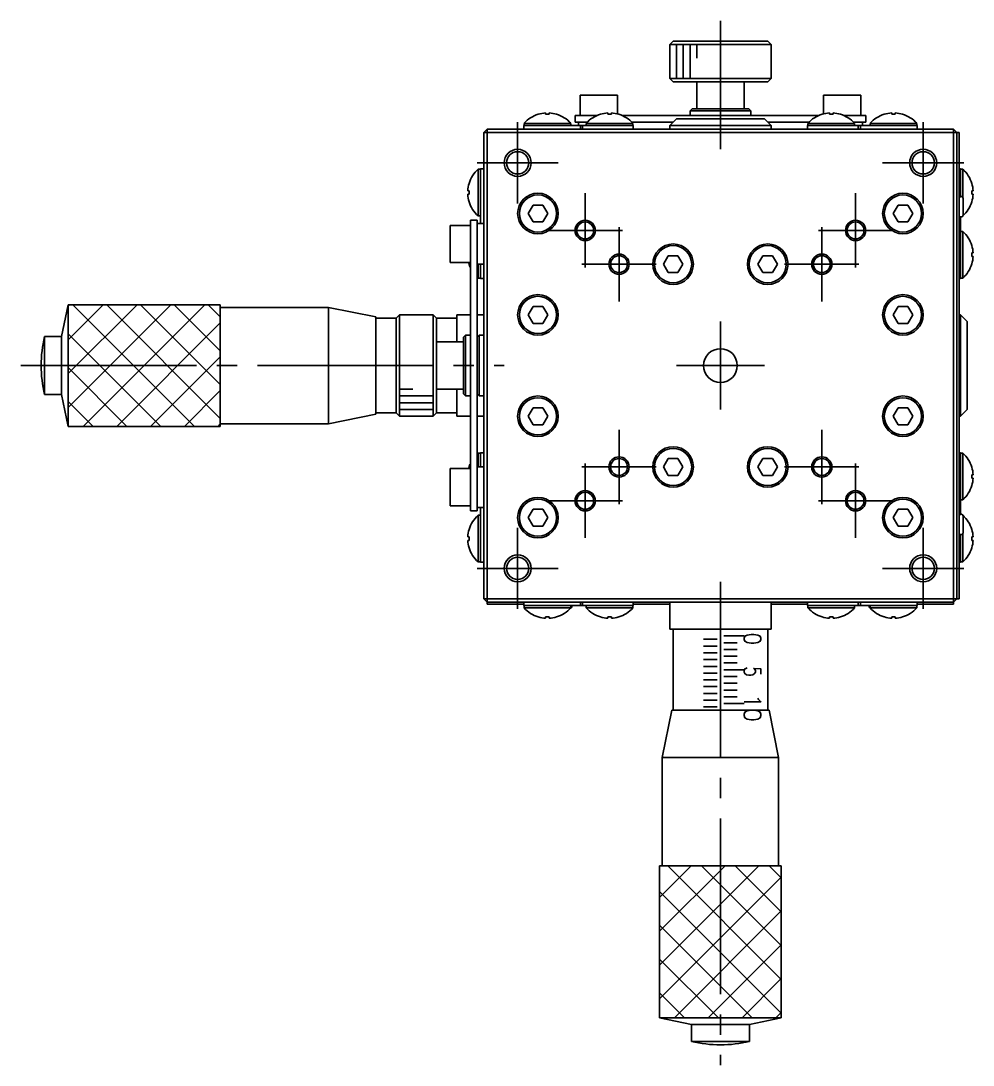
# Model space of a CAD drawing. Extents: x -73 to 144, y 109 to 287.
# Drawn here: x -3.3 to 67.1, y 209.3 to 286.6 of the extents above; entities that cross this region are included whole.
import ezdxf

# ---------------------------------------------------------------- set-up
doc = ezdxf.new("R2010")
doc.units = 0
doc.linetypes.add('CENTER', pattern=[17.5, 13, -1.5, 1.5, -1.5])
doc.layers.get('0').update_dxf_attribs({"linetype": 'CONTINUOUS'})
doc.layers.add('CENTER', color=1, linetype='CENTER')
doc.styles.get("Standard").update_dxf_attribs({"font": 'txt.shx', "bigfont": '@extfont2.shx'})

msp = doc.modelspace()

# ---------------------------------------------------------------- linework, layer by layer
at = {"color": 7, "linetype": 'CONTINUOUS'}
for p, q in [((44.675, 284.827), (44.925, 285.077)), ((51.925, 285.077), (44.925, 285.077)), ((51.925, 285.077), (44.925, 285.077)), ((51.925, 285.077), (52.175, 284.827)), ((44.675, 284.827), (52.175, 284.827)), ((44.675, 282.327), (44.675, 284.827)), ((52.175, 284.827), (52.175, 282.327)), ((52.175, 282.327), (44.675, 282.327)), ((44.925, 282.077), (44.675, 282.327)), ((44.925, 282.077), (51.925, 282.077)), ((46.675, 280.077), (46.675, 282.077)), ((50.175, 282.077), (50.175, 280.077)), ((52.175, 282.327), (51.925, 282.077)), ((38.05, 281.077), (39.425, 281.077)), ((38.05, 279.577), (38.05, 281.077)), ((39.425, 281.077), (40.8, 281.077)), ((40.8, 281.077), (40.8, 279.7)), ((56.05, 281.077), (57.425, 281.077)), ((56.05, 279.7), (56.05, 281.077)), ((57.425, 281.077), (58.8, 281.077)), ((58.8, 281.077), (58.8, 279.577)), ((34.95, 279.676), (34.951, 279.672)), ((34.95, 279.676), (34.951, 279.672)), ((35.495, 279.77), (35.495, 279.672)), ((35.495, 279.77), (35.495, 279.672)), ((35.495, 279.672), (35.755, 279.672)), ((35.755, 279.672), (35.755, 279.77)), ((36.299, 279.672), (36.301, 279.676)), ((39.55, 279.676), (39.551, 279.672)), ((39.55, 279.676), (39.551, 279.672)), ((40.095, 279.77), (40.095, 279.672)), ((40.095, 279.77), (40.095, 279.672)), ((40.095, 279.672), (40.355, 279.672)), ((40.355, 279.672), (40.355, 279.77)), ((40.899, 279.672), (40.901, 279.676)), ((46.175, 279.927), (46.325, 280.077)), ((46.175, 279.927), (50.675, 279.927)), ((46.175, 279.577), (46.175, 279.927)), ((50.525, 280.077), (46.325, 280.077)), ((46.675, 280.077), (46.325, 280.077)), ((50.525, 280.077), (50.175, 280.077)), ((50.525, 280.077), (50.675, 279.927)), ((50.675, 279.927), (50.675, 279.577)), ((55.95, 279.676), (55.951, 279.672)), ((56.495, 279.77), (56.495, 279.672)), ((56.495, 279.672), (56.755, 279.672)), ((56.755, 279.672), (56.755, 279.77)), ((56.755, 279.77), (56.755, 279.672)), ((57.299, 279.672), (57.301, 279.676)), ((57.299, 279.672), (57.301, 279.676)), ((60.55, 279.676), (60.551, 279.672)), ((61.095, 279.77), (61.095, 279.672)), ((61.095, 279.672), (61.355, 279.672)), ((61.355, 279.672), (61.355, 279.77)), ((61.355, 279.77), (61.355, 279.672)), ((61.899, 279.672), (61.901, 279.676)), ((61.899, 279.672), (61.901, 279.676)), ((37.35, 278.998), (33.9, 278.998)), ((33.9, 278.827), (33.9, 278.998)), ((37.35, 278.998), (37.35, 278.827)), ((37.675, 279.577), (37.675, 279.077)), ((39.175, 279.577), (37.675, 279.577)), ((37.675, 279.077), (38.573, 279.077)), ((37.925, 278.827), (37.925, 279.077)), ((41.95, 278.998), (38.5, 278.998)), ((38.5, 278.827), (38.5, 278.998)), ((39.175, 279.577), (39.287, 279.577)), ((41.163, 279.577), (55.687, 279.577)), ((44.925, 279.077), (41.878, 279.077)), ((41.95, 278.998), (41.95, 278.827)), ((44.675, 278.827), (45.175, 279.327)), ((51.675, 279.327), (45.175, 279.327)), ((48.425, 279.327), (45.175, 279.327)), ((48.05, 279.327), (48.8, 279.327)), ((48.05, 279.327), (48.8, 279.327)), ((51.675, 279.327), (48.425, 279.327)), ((51.675, 279.327), (52.175, 278.827)), ((54.973, 279.077), (51.925, 279.077)), ((58.35, 278.998), (54.9, 278.998)), ((54.9, 278.827), (54.9, 278.998)), ((57.563, 279.577), (57.675, 279.577)), ((59.175, 279.577), (57.675, 279.577)), ((58.278, 279.077), (59.175, 279.077)), ((58.35, 278.998), (58.35, 278.827)), ((58.925, 279.077), (58.925, 278.827)), ((59.175, 279.077), (59.175, 279.577)), ((62.95, 278.998), (59.5, 278.998)), ((59.5, 278.827), (59.5, 278.998)), ((62.95, 278.998), (62.95, 278.827)), ((30.925, 278.327), (31.175, 278.577)), ((30.925, 278.327), (31.175, 278.327)), ((30.925, 278.327), (30.925, 243.827)), ((65.675, 278.577), (31.175, 278.577)), ((31.175, 278.577), (31.175, 278.327)), ((31.175, 278.577), (33.425, 278.577)), ((31.175, 278.327), (65.675, 278.327)), ((31.175, 243.827), (31.175, 278.327)), ((33.675, 278.577), (33.425, 278.577)), ((37.675, 278.577), (33.675, 278.577)), ((35.625, 278.827), (33.875, 278.827)), ((33.875, 278.577), (33.875, 278.827)), ((35.625, 278.827), (33.9, 278.827)), ((37.575, 278.827), (35.625, 278.827)), ((38.075, 278.827), (37.575, 278.827)), ((43.425, 278.577), (37.675, 278.577)), ((38.225, 278.827), (38.075, 278.827)), ((38.075, 278.577), (38.075, 278.827)), ((38.075, 278.577), (38.075, 278.827)), ((38.225, 278.827), (38.225, 278.577)), ((38.725, 278.827), (38.225, 278.827)), ((40.225, 278.827), (38.725, 278.827)), ((41.975, 278.827), (40.225, 278.827)), ((41.95, 278.827), (40.225, 278.827)), ((41.975, 278.827), (41.975, 278.577)), ((53.425, 278.577), (43.425, 278.577)), ((44.675, 278.827), (48.425, 278.827)), ((44.675, 278.577), (44.675, 278.827)), ((48.425, 278.827), (52.175, 278.827)), ((52.175, 278.827), (52.175, 278.577)), ((59.175, 278.577), (53.425, 278.577)), ((54.875, 278.827), (56.625, 278.827)), ((54.875, 278.577), (54.875, 278.827)), ((56.625, 278.827), (54.9, 278.827)), ((56.625, 278.827), (58.125, 278.827)), ((58.125, 278.827), (58.625, 278.827)), ((58.625, 278.827), (58.625, 278.577)), ((58.625, 278.577), (58.625, 278.827)), ((58.625, 278.827), (58.775, 278.827)), ((58.775, 278.577), (58.775, 278.827)), ((58.775, 278.827), (59.275, 278.827)), ((59.425, 278.577), (59.175, 278.577)), ((59.275, 278.827), (61.225, 278.827)), ((63.675, 278.577), (59.425, 278.577)), ((61.225, 278.827), (62.975, 278.827)), ((62.95, 278.827), (61.225, 278.827)), ((62.975, 278.827), (62.975, 278.577)), ((63.675, 278.577), (65.675, 278.577)), ((65.675, 278.577), (65.925, 278.327)), ((65.675, 278.327), (65.675, 278.577)), ((65.675, 278.577), (65.925, 278.327)), ((65.675, 278.327), (65.925, 278.327)), ((65.675, 278.327), (65.675, 243.827)), ((65.925, 277.327), (65.925, 278.327)), ((65.925, 278.327), (66.075, 278.327)), ((65.925, 278.327), (66.075, 278.327)), ((66.075, 277.616), (66.075, 278.327)), ((66.075, 277.327), (66.075, 278.327)), ((66.075, 277.048), (66.075, 277.616)), ((65.925, 244.827), (65.925, 277.327)), ((65.925, 277.327), (65.925, 244.827)), ((66.075, 244.827), (66.075, 277.327)), ((66.075, 273.327), (66.075, 277.048)), ((30.504, 275.602), (30.504, 273.877)), ((30.504, 275.602), (30.675, 275.602)), ((30.675, 273.877), (30.675, 275.627)), ((30.675, 275.627), (30.925, 275.627)), ((30.675, 275.602), (30.675, 273.877)), ((66.075, 275.627), (66.175, 275.627)), ((66.175, 273.877), (66.175, 275.627)), ((66.175, 273.877), (66.175, 275.602)), ((66.175, 275.602), (66.347, 275.602)), ((66.347, 273.532), (66.347, 275.602)), ((29.83, 274.551), (29.827, 274.553)), ((29.83, 274.551), (29.827, 274.553)), ((67.024, 274.553), (67.02, 274.551)), ((67.024, 274.553), (67.02, 274.551)), ((29.83, 274.007), (29.733, 274.007)), ((29.733, 274.007), (29.83, 274.007)), ((29.733, 273.747), (29.83, 273.747)), ((29.83, 273.747), (29.83, 274.007)), ((30.504, 273.877), (30.504, 272.152)), ((30.675, 271.927), (30.675, 273.877)), ((66.175, 273.575), (66.175, 273.877)), ((66.2, 273.577), (66.25, 273.577)), ((66.2, 273.577), (66.25, 273.577)), ((67.02, 274.007), (67.02, 273.747)), ((67.118, 274.007), (67.02, 274.007)), ((67.118, 274.007), (67.02, 274.007)), ((67.02, 273.747), (67.118, 273.747)), ((29.827, 273.202), (29.83, 273.203)), ((34.564, 272.952), (34.204, 272.327)), ((34.204, 272.327), (34.564, 272.952)), ((35.286, 272.952), (34.564, 272.952)), ((34.564, 272.952), (35.286, 272.952)), ((35.647, 272.327), (35.286, 272.952)), ((35.286, 272.952), (35.647, 272.327)), ((61.564, 272.952), (61.204, 272.327)), ((61.204, 272.327), (61.564, 272.952)), ((62.286, 272.952), (61.564, 272.952)), ((61.564, 272.952), (62.286, 272.952)), ((62.647, 272.327), (62.286, 272.952)), ((62.286, 272.952), (62.647, 272.327)), ((66.075, 273.377), (66.075, 273.327)), ((66.075, 273.377), (66.075, 273.254)), ((66.075, 273.254), (66.075, 273.215)), ((66.075, 273.215), (66.075, 273.15)), ((66.075, 273.15), (66.075, 273.138)), ((66.075, 273.138), (66.075, 273.077)), ((66.075, 273.077), (66.075, 272.974)), ((66.075, 272.974), (66.075, 272.841)), ((66.075, 272.841), (66.075, 272.813)), ((66.075, 272.813), (66.075, 272.784)), ((66.075, 272.784), (66.075, 272.741)), ((66.075, 272.741), (66.075, 272.708)), ((66.075, 272.708), (66.075, 272.643)), ((66.375, 272.202), (66.375, 273.452)), ((66.375, 273.346), (66.375, 273.452)), ((66.375, 272.914), (66.375, 273.346)), ((66.375, 273.173), (66.375, 272.914)), ((66.375, 273.103), (66.375, 273.173)), ((66.375, 272.914), (66.375, 273.103)), ((66.375, 273.088), (66.375, 272.985)), ((66.375, 272.914), (66.375, 273.088)), ((66.375, 272.985), (66.375, 272.81)), ((66.375, 272.74), (66.375, 272.914)), ((66.375, 272.844), (66.375, 272.914)), ((66.375, 272.74), (66.375, 272.844)), ((66.375, 272.81), (66.375, 272.551)), ((66.375, 272.202), (66.375, 272.74)), ((66.375, 272.669), (66.375, 272.74)), ((66.375, 272.74), (66.375, 272.566)), ((66.375, 272.481), (66.375, 272.74)), ((67.02, 273.203), (67.024, 273.202)), ((30.675, 272.152), (30.504, 272.152)), ((30.675, 271.577), (30.675, 271.927)), ((34.204, 272.327), (34.564, 271.702)), ((35.286, 271.702), (35.647, 272.327)), ((61.204, 272.327), (61.564, 271.702)), ((62.286, 271.702), (62.647, 272.327)), ((66.075, 272.643), (66.075, 272.606)), ((66.075, 272.606), (66.075, 272.565)), ((66.075, 272.565), (66.075, 272.471)), ((66.075, 272.471), (66.075, 272.363)), ((66.075, 272.363), (66.075, 272.327)), ((66.075, 272.001), (66.075, 272.327)), ((66.075, 272.327), (66.075, 272.317)), ((66.075, 272.327), (66.075, 272.314)), ((66.075, 272.317), (66.075, 272.309)), ((66.075, 272.314), (66.075, 272.309)), ((66.075, 272.309), (66.075, 272.292)), ((66.075, 272.309), (66.075, 272.292)), ((66.075, 272.292), (66.075, 272.287)), ((66.075, 272.292), (66.075, 272.287)), ((66.075, 272.287), (66.075, 272.277)), ((66.075, 272.287), (66.075, 272.277)), ((66.075, 271.018), (66.075, 272.001)), ((66.175, 271.927), (66.175, 272.08)), ((66.175, 271.427), (66.175, 271.927)), ((66.25, 272.077), (66.2, 272.077)), ((66.25, 272.077), (66.2, 272.077)), ((66.375, 272.566), (66.375, 272.669)), ((66.375, 272.551), (66.375, 272.481)), ((28.425, 270.077), (28.425, 271.452)), ((28.425, 271.452), (29.925, 271.452)), ((30.425, 271.827), (29.925, 271.827)), ((29.925, 271.827), (29.925, 270.327)), ((30.425, 271.577), (30.425, 271.827)), ((30.425, 270.327), (30.425, 271.827)), ((30.425, 271.577), (30.925, 271.577)), ((34.564, 271.702), (35.286, 271.702)), ((61.564, 271.702), (62.286, 271.702)), ((66.075, 271.427), (66.175, 271.427)), ((66.175, 271.277), (66.075, 271.277)), ((66.175, 271.277), (66.175, 271.427)), ((66.175, 270.777), (66.175, 271.277)), ((66.075, 270.033), (66.075, 271.018)), ((66.175, 271.002), (66.347, 271.002)), ((66.175, 269.277), (66.175, 270.777)), ((66.347, 267.552), (66.347, 271.002)), ((28.425, 268.702), (28.425, 270.077)), ((29.925, 251.827), (29.925, 270.327)), ((30.425, 270.327), (30.425, 251.827)), ((66.075, 269.144), (66.075, 270.033)), ((67.024, 269.953), (67.02, 269.951)), ((67.024, 269.953), (67.02, 269.951)), ((44.564, 269.202), (44.204, 268.577)), ((44.204, 268.577), (44.564, 269.202)), ((45.286, 269.202), (44.564, 269.202)), ((44.564, 269.202), (45.286, 269.202)), ((45.647, 268.577), (45.286, 269.202)), ((45.286, 269.202), (45.647, 268.577)), ((51.564, 269.202), (51.204, 268.577)), ((51.204, 268.577), (51.564, 269.202)), ((52.286, 269.202), (51.564, 269.202)), ((51.564, 269.202), (52.286, 269.202)), ((52.647, 268.577), (52.286, 269.202)), ((52.286, 269.202), (52.647, 268.577)), ((66.075, 269.045), (66.075, 269.144)), ((66.075, 268.252), (66.075, 269.045)), ((66.175, 267.527), (66.175, 269.277)), ((66.175, 267.552), (66.175, 269.277)), ((67.02, 269.407), (67.02, 269.147)), ((67.118, 269.407), (67.02, 269.407)), ((67.118, 269.407), (67.02, 269.407)), ((67.02, 269.147), (67.118, 269.147)), ((29.925, 268.702), (28.425, 268.702)), ((29.827, 268.602), (29.83, 268.603)), ((30.425, 263.177), (30.425, 268.577)), ((30.925, 268.577), (30.425, 268.577)), ((30.504, 268.577), (30.504, 267.552)), ((30.675, 267.527), (30.675, 268.577)), ((30.675, 268.577), (30.675, 267.552)), ((44.204, 268.577), (44.564, 267.952)), ((45.286, 267.952), (45.647, 268.577)), ((51.204, 268.577), (51.564, 267.952)), ((52.286, 267.952), (52.647, 268.577)), ((66.075, 268.054), (66.075, 268.252)), ((67.02, 268.603), (67.024, 268.602)), ((30.675, 267.552), (30.504, 267.552)), ((30.925, 267.527), (30.675, 267.527)), ((44.564, 267.952), (45.286, 267.952)), ((51.564, 267.952), (52.286, 267.952)), ((66.075, 267.359), (66.075, 268.054)), ((66.175, 267.527), (66.075, 267.527)), ((66.075, 267.061), (66.075, 267.359)), ((66.347, 267.552), (66.175, 267.552)), ((30.425, 267.028), (30.425, 266.007)), ((30.425, 267.028), (30.425, 265.8)), ((66.075, 266.465), (66.075, 267.061)), ((30.425, 266.092), (30.425, 265.161)), ((30.425, 266.092), (30.425, 266.088)), ((30.425, 265.979), (30.425, 266.088)), ((30.425, 266.007), (30.425, 263.177)), ((30.425, 265.979), (30.425, 264.913)), ((66.075, 266.067), (66.075, 266.465)), ((66.075, 265.569), (66.075, 266.067)), ((-0.325, 263.227), (0.175, 265.577)), ((0.175, 256.577), (0.175, 265.577)), ((0.175, 265.577), (11.425, 265.577)), ((11.425, 265.577), (11.425, 261.077)), ((11.425, 265.377), (19.425, 265.377)), ((19.425, 256.777), (19.425, 265.377)), ((19.425, 265.377), (22.925, 264.677)), ((30.425, 263.177), (30.425, 265.161)), ((34.564, 265.452), (34.204, 264.827)), ((34.204, 264.827), (34.564, 265.452)), ((35.286, 265.452), (34.564, 265.452)), ((34.564, 265.452), (35.286, 265.452)), ((35.647, 264.827), (35.286, 265.452)), ((35.286, 265.452), (35.647, 264.827)), ((61.564, 265.452), (61.204, 264.827)), ((61.204, 264.827), (61.564, 265.452)), ((62.286, 265.452), (61.564, 265.452)), ((61.564, 265.452), (62.286, 265.452)), ((62.647, 264.827), (62.286, 265.452)), ((62.286, 265.452), (62.647, 264.827)), ((66.075, 265.071), (66.075, 265.569)), ((66.075, 264.672), (66.075, 265.071)), ((22.925, 257.477), (22.925, 264.677)), ((22.925, 264.577), (24.425, 264.577)), ((24.425, 264.577), (24.675, 264.827)), ((24.425, 264.577), (24.425, 257.577)), ((24.675, 257.327), (24.675, 264.827)), ((24.675, 264.827), (27.175, 264.827)), ((27.175, 264.827), (27.175, 257.327)), ((27.175, 264.827), (27.425, 264.577)), ((27.425, 257.577), (27.425, 264.577)), ((27.425, 264.577), (28.925, 264.577)), ((28.925, 262.827), (28.925, 264.827)), ((28.925, 264.827), (29.925, 264.827)), ((30.425, 264.913), (30.425, 263.177)), ((30.425, 264.827), (30.925, 264.827)), ((34.204, 264.827), (34.564, 264.202)), ((34.564, 264.202), (35.286, 264.202)), ((35.286, 264.202), (35.647, 264.827)), ((61.204, 264.827), (61.564, 264.202)), ((61.564, 264.202), (62.286, 264.202)), ((62.286, 264.202), (62.647, 264.827)), ((66.075, 264.827), (66.175, 264.827)), ((66.075, 264.073), (66.075, 264.672)), ((66.175, 264.827), (66.175, 261.077)), ((66.175, 264.827), (66.675, 264.327)), ((66.675, 257.827), (66.675, 264.327)), ((66.675, 261.077), (66.675, 264.327)), ((66.075, 263.774), (66.075, 264.073)), ((66.075, 263.075), (66.075, 263.774)), ((-1.575, 263.227), (-1.575, 258.927)), ((-1.575, 263.227), (-0.325, 263.227)), ((-0.325, 258.927), (-0.325, 263.227)), ((27.425, 262.827), (29.425, 262.827)), ((29.425, 263.177), (29.575, 263.327)), ((29.425, 263.177), (29.425, 258.977)), ((29.575, 258.827), (29.575, 263.327)), ((29.575, 263.327), (29.925, 263.327)), ((30.425, 263.177), (30.575, 263.327)), ((30.575, 261.077), (30.575, 263.327)), ((30.575, 263.327), (30.925, 263.327)), ((66.075, 262.875), (66.075, 263.075)), ((66.075, 262.076), (66.075, 262.875)), ((66.075, 261.976), (66.075, 262.076)), ((66.075, 261.077), (66.075, 261.976)), ((66.675, 261.452), (66.675, 260.702)), ((66.675, 261.452), (66.675, 260.702)), ((11.425, 261.077), (11.425, 256.577)), ((30.575, 258.827), (30.575, 261.077)), ((66.075, 260.178), (66.075, 261.077)), ((66.175, 261.077), (66.175, 257.327)), ((66.675, 257.827), (66.675, 261.077)), ((66.075, 260.078), (66.075, 260.178)), ((66.075, 259.279), (66.075, 260.078)), ((-0.325, 258.927), (-1.575, 258.927)), ((0.175, 256.577), (-0.325, 258.927)), ((29.425, 259.327), (27.425, 259.327)), ((28.925, 257.327), (28.925, 259.327)), ((29.575, 258.827), (29.425, 258.977)), ((29.925, 258.827), (29.575, 258.827)), ((30.425, 258.977), (30.425, 256.147)), ((30.425, 256.993), (30.425, 258.977)), ((30.425, 258.977), (30.425, 257.241)), ((30.425, 253.577), (30.425, 258.977)), ((30.575, 258.827), (30.425, 258.977)), ((30.925, 258.827), (30.575, 258.827)), ((66.075, 259.079), (66.075, 259.279)), ((66.075, 258.38), (66.075, 259.079)), ((66.075, 258.081), (66.075, 258.38)), ((66.075, 257.482), (66.075, 258.081)), ((22.925, 257.477), (19.425, 256.777)), ((24.425, 257.577), (22.925, 257.577)), ((24.675, 257.327), (24.425, 257.577)), ((27.175, 257.327), (24.675, 257.327)), ((27.425, 257.577), (27.175, 257.327)), ((28.925, 257.577), (27.425, 257.577)), ((29.925, 257.327), (28.925, 257.327)), ((30.925, 257.327), (30.425, 257.327)), ((34.564, 257.952), (34.204, 257.327)), ((34.204, 257.327), (34.564, 257.952)), ((34.204, 257.327), (34.564, 256.702)), ((35.286, 257.952), (34.564, 257.952)), ((34.564, 257.952), (35.286, 257.952)), ((35.647, 257.327), (35.286, 257.952)), ((35.286, 257.952), (35.647, 257.327)), ((35.286, 256.702), (35.647, 257.327)), ((61.564, 257.952), (61.204, 257.327)), ((61.204, 257.327), (61.564, 257.952)), ((61.204, 257.327), (61.564, 256.702)), ((62.286, 257.952), (61.564, 257.952)), ((61.564, 257.952), (62.286, 257.952)), ((62.647, 257.327), (62.286, 257.952)), ((62.286, 257.952), (62.647, 257.327)), ((62.286, 256.702), (62.647, 257.327)), ((66.075, 257.084), (66.075, 257.482)), ((66.175, 257.327), (66.075, 257.327)), ((66.675, 257.827), (66.175, 257.327)), ((11.425, 256.577), (0.175, 256.577)), ((19.425, 256.777), (11.425, 256.777)), ((30.425, 257.241), (30.425, 256.175)), ((30.425, 256.993), (30.425, 256.063)), ((34.564, 256.702), (35.286, 256.702)), ((61.564, 256.702), (62.286, 256.702)), ((66.075, 256.585), (66.075, 257.084)), ((66.075, 256.087), (66.075, 256.585)), ((30.425, 256.355), (30.425, 255.126)), ((30.425, 256.066), (30.425, 256.175)), ((30.425, 256.147), (30.425, 255.126)), ((30.425, 256.066), (30.425, 256.063)), ((66.075, 255.689), (66.075, 256.087)), ((66.075, 255.093), (66.075, 255.689)), ((66.075, 254.795), (66.075, 255.093)), ((30.504, 254.602), (30.504, 253.577)), ((30.504, 254.602), (30.675, 254.602)), ((30.675, 254.627), (30.675, 253.577)), ((30.675, 254.627), (30.925, 254.627)), ((30.675, 254.602), (30.675, 253.577)), ((44.564, 254.202), (44.204, 253.577)), ((44.204, 253.577), (44.564, 254.202)), ((45.286, 254.202), (44.564, 254.202)), ((44.564, 254.202), (45.286, 254.202)), ((45.647, 253.577), (45.286, 254.202)), ((45.286, 254.202), (45.647, 253.577)), ((51.564, 254.202), (51.204, 253.577)), ((51.204, 253.577), (51.564, 254.202)), ((52.286, 254.202), (51.564, 254.202)), ((51.564, 254.202), (52.286, 254.202)), ((52.647, 253.577), (52.286, 254.202)), ((52.286, 254.202), (52.647, 253.577)), ((66.075, 254.1), (66.075, 254.795)), ((66.075, 254.627), (66.175, 254.627)), ((66.175, 254.627), (66.175, 252.877)), ((66.175, 252.877), (66.175, 254.602)), ((66.175, 254.602), (66.347, 254.602)), ((66.347, 251.152), (66.347, 254.602)), ((28.425, 252.077), (28.425, 253.452)), ((28.425, 253.452), (29.925, 253.452)), ((29.83, 253.551), (29.827, 253.553)), ((30.425, 253.577), (30.925, 253.577)), ((44.204, 253.577), (44.564, 252.952)), ((45.286, 252.952), (45.647, 253.577)), ((51.204, 253.577), (51.564, 252.952)), ((52.286, 252.952), (52.647, 253.577)), ((66.075, 253.902), (66.075, 254.1)), ((66.075, 253.109), (66.075, 253.902)), ((67.024, 253.553), (67.02, 253.551)), ((44.564, 252.952), (45.286, 252.952)), ((51.564, 252.952), (52.286, 252.952)), ((66.075, 253.006), (66.075, 253.109)), ((66.075, 252.121), (66.075, 253.006)), ((66.175, 252.877), (66.175, 251.377)), ((67.02, 253.007), (67.02, 252.747)), ((67.118, 253.007), (67.02, 253.007)), ((67.02, 252.747), (67.118, 252.747)), ((67.118, 252.747), (67.02, 252.747)), ((28.425, 250.702), (28.425, 252.077)), ((66.075, 251.136), (66.075, 252.121)), ((67.02, 252.203), (67.024, 252.202)), ((67.02, 252.203), (67.024, 252.202)), ((29.925, 251.827), (29.925, 250.327)), ((30.425, 250.327), (30.425, 251.827)), ((66.075, 250.153), (66.075, 251.136)), ((66.175, 251.377), (66.175, 250.877)), ((66.347, 251.152), (66.175, 251.152)), ((29.925, 250.702), (28.425, 250.702)), ((29.925, 250.327), (30.425, 250.327)), ((30.425, 250.327), (30.425, 250.577)), ((30.925, 250.577), (30.425, 250.577)), ((30.675, 250.577), (30.675, 250.227)), ((34.564, 250.452), (34.204, 249.827)), ((34.204, 249.827), (34.564, 250.452)), ((35.286, 250.452), (34.564, 250.452)), ((34.564, 250.452), (35.286, 250.452)), ((35.647, 249.827), (35.286, 250.452)), ((35.286, 250.452), (35.647, 249.827)), ((61.564, 250.452), (61.204, 249.827)), ((61.204, 249.827), (61.564, 250.452)), ((62.286, 250.452), (61.564, 250.452)), ((61.564, 250.452), (62.286, 250.452)), ((62.647, 249.827), (62.286, 250.452)), ((62.286, 250.452), (62.647, 249.827)), ((66.175, 250.877), (66.075, 250.877)), ((66.075, 250.727), (66.175, 250.727)), ((66.175, 250.877), (66.175, 250.727)), ((66.175, 250.727), (66.175, 250.227)), ((30.504, 250.002), (30.504, 248.277)), ((30.504, 250.002), (30.675, 250.002)), ((30.675, 250.227), (30.675, 248.277)), ((34.204, 249.827), (34.564, 249.202)), ((35.286, 249.202), (35.647, 249.827)), ((61.204, 249.827), (61.564, 249.202)), ((62.286, 249.202), (62.647, 249.827)), ((66.075, 249.827), (66.075, 250.153)), ((66.075, 249.877), (66.075, 249.827)), ((66.075, 249.877), (66.075, 249.754)), ((66.075, 249.754), (66.075, 249.715)), ((66.075, 249.715), (66.075, 249.65)), ((66.075, 249.65), (66.075, 249.638)), ((66.075, 249.638), (66.075, 249.577)), ((66.075, 249.577), (66.075, 249.474)), ((66.175, 250.227), (66.175, 250.075)), ((66.2, 250.077), (66.25, 250.077)), ((66.2, 250.077), (66.25, 250.077)), ((66.375, 248.702), (66.375, 249.952)), ((66.375, 249.846), (66.375, 249.952)), ((66.375, 249.414), (66.375, 249.846)), ((66.375, 249.673), (66.375, 249.414)), ((66.375, 249.603), (66.375, 249.673)), ((66.375, 249.414), (66.375, 249.603)), ((66.375, 249.588), (66.375, 249.485)), ((66.375, 249.414), (66.375, 249.588)), ((29.83, 248.951), (29.827, 248.953)), ((34.564, 249.202), (35.286, 249.202)), ((61.564, 249.202), (62.286, 249.202)), ((66.075, 249.474), (66.075, 249.341)), ((66.075, 249.341), (66.075, 249.313)), ((66.075, 249.313), (66.075, 249.284)), ((66.075, 249.284), (66.075, 249.241)), ((66.075, 249.241), (66.075, 249.208)), ((66.075, 249.208), (66.075, 249.143)), ((66.075, 249.143), (66.075, 249.106)), ((66.075, 249.106), (66.075, 249.065)), ((66.075, 249.065), (66.075, 248.971)), ((66.075, 248.971), (66.075, 248.863)), ((66.075, 248.863), (66.075, 248.827)), ((66.075, 245.106), (66.075, 248.827)), ((66.075, 248.827), (66.075, 248.817)), ((66.075, 248.827), (66.075, 248.814)), ((66.075, 248.817), (66.075, 248.809)), ((66.075, 248.814), (66.075, 248.809)), ((66.075, 248.809), (66.075, 248.8)), ((66.075, 248.809), (66.075, 248.792)), ((66.075, 248.8), (66.075, 248.792)), ((66.075, 248.792), (66.075, 248.787)), ((66.075, 248.792), (66.075, 248.787)), ((66.075, 248.787), (66.075, 248.777)), ((66.075, 248.787), (66.075, 248.777)), ((66.375, 249.485), (66.375, 249.31)), ((66.375, 249.24), (66.375, 249.414)), ((66.375, 249.344), (66.375, 249.414)), ((66.375, 249.24), (66.375, 249.344)), ((66.375, 249.31), (66.375, 249.051)), ((66.375, 248.702), (66.375, 249.24)), ((66.375, 249.169), (66.375, 249.24)), ((66.375, 249.24), (66.375, 249.066)), ((66.375, 248.981), (66.375, 249.24)), ((66.375, 249.066), (66.375, 249.169)), ((66.375, 249.051), (66.375, 248.981)), ((67.024, 248.953), (67.02, 248.951)), ((29.83, 248.407), (29.733, 248.407)), ((29.733, 248.147), (29.83, 248.147)), ((29.733, 248.147), (29.83, 248.147)), ((29.83, 248.147), (29.83, 248.407)), ((30.504, 248.277), (30.504, 246.552)), ((30.675, 248.277), (30.675, 246.527)), ((30.675, 248.277), (30.675, 246.552)), ((66.175, 248.58), (66.175, 248.277)), ((66.175, 248.277), (66.175, 246.527)), ((66.175, 246.552), (66.175, 248.277)), ((66.25, 248.577), (66.2, 248.577)), ((66.25, 248.577), (66.2, 248.577)), ((66.347, 246.552), (66.347, 248.622)), ((67.02, 248.407), (67.02, 248.147)), ((67.118, 248.407), (67.02, 248.407)), ((67.02, 248.147), (67.118, 248.147)), ((67.118, 248.147), (67.02, 248.147)), ((29.827, 247.602), (29.83, 247.603)), ((29.827, 247.602), (29.83, 247.603)), ((67.02, 247.603), (67.024, 247.602)), ((67.02, 247.603), (67.024, 247.602)), ((30.675, 246.552), (30.504, 246.552)), ((30.925, 246.527), (30.675, 246.527)), ((66.175, 246.527), (66.075, 246.527)), ((66.347, 246.552), (66.175, 246.552)), ((66.075, 244.538), (66.075, 245.106)), ((65.925, 243.827), (65.925, 244.827)), ((66.075, 243.827), (66.075, 244.827)), ((66.075, 243.827), (66.075, 244.538)), ((30.925, 243.827), (31.175, 243.827)), ((31.175, 243.577), (30.925, 243.827)), ((65.675, 243.827), (31.175, 243.827)), ((31.175, 243.577), (31.175, 243.827)), ((31.175, 243.577), (40.175, 243.577)), ((31.175, 243.577), (31.175, 243.427)), ((31.175, 243.427), (32.175, 243.427)), ((32.175, 243.427), (33.875, 243.427)), ((33.875, 243.327), (33.875, 243.577)), ((38.075, 243.577), (38.075, 243.327)), ((38.075, 243.577), (38.075, 243.327)), ((38.225, 243.327), (38.225, 243.577)), ((40.175, 243.577), (65.675, 243.577)), ((41.975, 243.577), (41.975, 243.327)), ((41.975, 243.427), (44.675, 243.427)), ((44.675, 241.577), (44.675, 243.577)), ((52.175, 243.577), (52.175, 241.577)), ((52.175, 243.427), (54.875, 243.427)), ((54.875, 243.327), (54.875, 243.577)), ((58.625, 243.327), (58.625, 243.577)), ((58.625, 243.577), (58.625, 243.327)), ((58.775, 243.577), (58.775, 243.327)), ((62.975, 243.577), (62.975, 243.327)), ((62.975, 243.427), (64.675, 243.427)), ((64.675, 243.427), (65.675, 243.427)), ((65.675, 243.827), (65.925, 243.827)), ((65.675, 243.827), (65.675, 243.577)), ((65.925, 243.827), (65.675, 243.577)), ((65.675, 243.577), (65.675, 243.427)), ((65.675, 243.577), (65.675, 243.427)), ((65.925, 243.827), (66.075, 243.827)), ((35.625, 243.327), (33.875, 243.327)), ((33.9, 243.327), (35.625, 243.327)), ((33.9, 243.156), (33.9, 243.327)), ((33.9, 243.156), (35.625, 243.156)), ((37.575, 243.327), (35.625, 243.327)), ((35.625, 243.156), (37.35, 243.156)), ((37.35, 243.327), (37.35, 243.156)), ((37.425, 243.302), (37.425, 243.252)), ((37.425, 243.302), (37.425, 243.252)), ((38.075, 243.327), (37.575, 243.327)), ((38.225, 243.327), (38.075, 243.327)), ((38.725, 243.327), (38.225, 243.327)), ((38.5, 243.156), (38.5, 243.327)), ((38.5, 243.156), (40.225, 243.156)), ((40.225, 243.327), (38.725, 243.327)), ((41.975, 243.327), (40.225, 243.327)), ((40.225, 243.327), (41.95, 243.327)), ((40.225, 243.156), (41.95, 243.156)), ((41.95, 243.327), (41.95, 243.156)), ((54.875, 243.327), (56.625, 243.327)), ((54.9, 243.327), (56.625, 243.327)), ((54.9, 243.156), (54.9, 243.327)), ((54.9, 243.156), (56.625, 243.156)), ((56.625, 243.327), (58.125, 243.327)), ((56.625, 243.156), (58.35, 243.156)), ((58.125, 243.327), (58.625, 243.327)), ((58.35, 243.327), (58.35, 243.156)), ((58.625, 243.327), (58.775, 243.327)), ((58.775, 243.327), (59.275, 243.327)), ((59.275, 243.327), (61.225, 243.327)), ((59.425, 243.252), (59.425, 243.302)), ((59.425, 243.252), (59.425, 243.302)), ((59.5, 243.156), (59.5, 243.327)), ((59.5, 243.156), (61.225, 243.156)), ((61.225, 243.327), (62.975, 243.327)), ((61.225, 243.327), (62.95, 243.327)), ((61.225, 243.156), (62.95, 243.156)), ((62.95, 243.327), (62.95, 243.156)), ((34.951, 242.482), (34.95, 242.479)), ((34.951, 242.482), (34.95, 242.479)), ((35.495, 242.482), (35.495, 242.384)), ((35.755, 242.482), (35.495, 242.482)), ((35.495, 242.384), (35.495, 242.482)), ((35.755, 242.384), (35.755, 242.482)), ((36.301, 242.479), (36.299, 242.482)), ((39.551, 242.482), (39.55, 242.479)), ((39.551, 242.482), (39.55, 242.479)), ((40.095, 242.482), (40.095, 242.384)), ((40.355, 242.482), (40.095, 242.482)), ((40.095, 242.384), (40.095, 242.482)), ((40.355, 242.384), (40.355, 242.482)), ((40.901, 242.479), (40.899, 242.482)), ((55.951, 242.482), (55.95, 242.479)), ((56.495, 242.482), (56.495, 242.384)), ((56.755, 242.482), (56.495, 242.482)), ((56.755, 242.384), (56.755, 242.482)), ((56.755, 242.384), (56.755, 242.482)), ((57.301, 242.479), (57.299, 242.482)), ((57.301, 242.479), (57.299, 242.482)), ((60.551, 242.482), (60.55, 242.479)), ((61.095, 242.482), (61.095, 242.384)), ((61.355, 242.482), (61.095, 242.482)), ((61.355, 242.384), (61.355, 242.482)), ((61.355, 242.384), (61.355, 242.482)), ((61.901, 242.479), (61.899, 242.482)), ((61.901, 242.479), (61.899, 242.482)), ((52.175, 241.577), (44.675, 241.577)), ((44.925, 235.577), (44.925, 241.577)), ((51.925, 241.577), (51.925, 235.577)), ((44.125, 232.077), (44.825, 235.577)), ((52.025, 235.577), (44.825, 235.577)), ((52.025, 235.577), (52.725, 232.077)), ((52.725, 232.077), (44.125, 232.077)), ((44.125, 224.077), (44.125, 232.077)), ((52.725, 232.077), (52.725, 224.077)), ((43.925, 224.077), (48.425, 224.077)), ((43.925, 212.827), (43.925, 224.077)), ((48.425, 224.077), (52.925, 224.077)), ((52.925, 224.077), (52.925, 212.827)), ((52.925, 212.827), (43.925, 212.827)), ((46.275, 212.327), (43.925, 212.827)), ((52.925, 212.827), (50.575, 212.327)), ((50.575, 212.327), (46.275, 212.327)), ((46.275, 211.077), (46.275, 212.327)), ((50.575, 212.327), (50.575, 211.077)), ((46.275, 211.077), (50.575, 211.077))]:
    msp.add_line(p, q, dxfattribs=at)
at = {"color": 3, "linetype": 'CONTINUOUS'}
for p, q in [((45.175, 282.327), (45.175, 284.827)), ((45.675, 282.327), (45.675, 284.827)), ((46.175, 282.327), (46.175, 284.827)), ((46.675, 283.827), (46.675, 284.827)), ((7.772, 265.577), (0.175, 257.981)), ((5.272, 265.577), (0.175, 260.481)), ((2.772, 265.577), (0.175, 262.981)), ((0.272, 265.577), (0.175, 265.481)), ((9.522, 256.577), (0.522, 265.577)), ((10.272, 265.577), (1.272, 256.577)), ((11.425, 257.173), (3.022, 265.577)), ((11.425, 259.673), (5.522, 265.577)), ((11.425, 262.173), (8.022, 265.577)), ((11.425, 264.673), (10.522, 265.577)), ((11.425, 264.231), (3.772, 256.577)), ((7.022, 256.577), (0.175, 263.423)), ((11.425, 261.731), (6.272, 256.577)), ((4.522, 256.577), (0.175, 260.923)), ((11.425, 259.231), (8.772, 256.577)), ((25.675, 259.327), (24.675, 259.327)), ((27.175, 258.827), (24.675, 258.827)), ((2.022, 256.577), (0.175, 258.423)), ((27.175, 258.327), (24.675, 258.327)), ((27.175, 257.827), (24.675, 257.827)), ((11.425, 256.731), (11.272, 256.577)), ((48.675, 241.077), (50.175, 241.077)), ((47.175, 240.827), (48.175, 240.827)), ((47.175, 240.327), (48.175, 240.327)), ((48.675, 240.577), (49.675, 240.577)), ((47.175, 239.827), (48.175, 239.827)), ((48.675, 240.077), (49.675, 240.077)), ((48.675, 239.577), (49.675, 239.577)), ((47.175, 239.327), (48.175, 239.327)), ((47.175, 238.827), (48.175, 238.827)), ((48.675, 239.077), (49.675, 239.077)), ((47.175, 238.327), (48.175, 238.327)), ((48.675, 238.577), (50.175, 238.577)), ((48.675, 238.077), (49.675, 238.077)), ((47.175, 237.827), (48.175, 237.827)), ((47.175, 237.327), (48.175, 237.327)), ((47.175, 237.327), (48.175, 237.327)), ((48.675, 237.577), (49.675, 237.577)), ((47.175, 236.827), (48.175, 236.827)), ((48.675, 237.077), (49.675, 237.077)), ((48.675, 236.577), (49.675, 236.577)), ((47.175, 236.327), (48.175, 236.327)), ((47.175, 235.827), (48.175, 235.827)), ((48.675, 236.077), (50.175, 236.077)), ((51.272, 224.077), (43.925, 216.731)), ((48.772, 224.077), (43.925, 219.231)), ((46.272, 224.077), (43.925, 221.731)), ((52.925, 215.673), (44.522, 224.077)), ((52.925, 218.173), (47.022, 224.077)), ((52.925, 220.673), (49.522, 224.077)), ((52.925, 223.173), (52.022, 224.077)), ((52.925, 223.231), (43.925, 214.231)), ((52.925, 213.173), (43.925, 222.173)), ((52.925, 220.731), (45.022, 212.827)), ((50.772, 212.827), (43.925, 219.673)), ((52.925, 218.231), (47.522, 212.827)), ((48.272, 212.827), (43.925, 217.173)), ((52.925, 215.731), (50.022, 212.827)), ((45.772, 212.827), (43.925, 214.673)), ((52.925, 213.231), (52.522, 212.827))]:
    msp.add_line(p, q, dxfattribs=at)
for centre, radius in [((33.425, 276.077), 1), ((63.425, 276.077), 1), ((38.425, 271.077), 0.75), ((58.425, 271.077), 0.75), ((40.925, 268.577), 0.75), ((55.925, 268.577), 0.75), ((40.925, 253.577), 0.75), ((55.925, 253.577), 0.75), ((38.425, 251.077), 0.75), ((58.425, 251.077), 0.75), ((33.425, 246.077), 1), ((63.425, 246.077), 1)]:
    msp.add_circle(centre, radius, dxfattribs=at)
at = {"color": 7, "linetype": 'CONTINUOUS'}
for centre, radius in [((33.425, 276.077), 0.825), ((63.425, 276.077), 0.825), ((34.925, 272.327), 1.5), ((34.925, 272.327), 1.375), ((61.925, 272.327), 1.5), ((61.925, 272.327), 1.375), ((38.425, 271.077), 0.625), ((58.425, 271.077), 0.625), ((44.925, 268.577), 1.5), ((44.925, 268.577), 1.375), ((51.925, 268.577), 1.5), ((51.925, 268.577), 1.375), ((40.925, 268.577), 0.625), ((55.925, 268.577), 0.625), ((34.925, 264.827), 1.5), ((34.925, 264.827), 1.375), ((61.925, 264.827), 1.5), ((61.925, 264.827), 1.375), ((48.425, 261.077), 1.25), ((34.925, 257.327), 1.5), ((61.925, 257.327), 1.5), ((34.925, 257.327), 1.375), ((61.925, 257.327), 1.375), ((44.925, 253.577), 1.5), ((44.925, 253.577), 1.375), ((51.925, 253.577), 1.5), ((51.925, 253.577), 1.375), ((40.925, 253.577), 0.625), ((55.925, 253.577), 0.625), ((34.925, 249.827), 1.5), ((34.925, 249.827), 1.375), ((38.425, 251.077), 0.625), ((58.425, 251.077), 0.625), ((61.925, 249.827), 1.5), ((61.925, 249.827), 1.375), ((33.425, 246.077), 0.825), ((63.425, 246.077), 0.825)]:
    msp.add_circle(centre, radius, dxfattribs=at)
for centre, radius, start, end in [((35.625, 277.477), 2.3, 107.07998, 138.59038), ((35.625, 277.477), 2.296, 93.24538, 107.06558), ((35.625, 277.477), 2.296, 72.93442, 86.75462), ((35.625, 277.477), 2.3, 41.40962, 72.92002), ((40.225, 277.477), 2.3, 107.07998, 138.59038), ((40.225, 277.477), 2.296, 93.24538, 107.06558), ((40.225, 277.477), 2.296, 72.93442, 86.75462), ((40.225, 277.477), 2.3, 41.40962, 72.92002), ((56.625, 277.477), 2.3, 107.07998, 138.59038), ((56.625, 277.477), 2.296, 93.24538, 107.06558), ((56.625, 277.477), 2.296, 72.93442, 86.75462), ((56.625, 277.477), 2.3, 41.40962, 72.92002), ((61.225, 277.477), 2.3, 107.07998, 138.59038), ((61.225, 277.477), 2.296, 93.24538, 107.06558), ((61.225, 277.477), 2.296, 72.93442, 86.75462), ((61.225, 277.477), 2.3, 41.40962, 72.92002), ((32.025, 273.877), 2.3, 131.40962, 162.92002), ((64.825, 273.877), 2.3, 17.07998, 48.59038), ((32.025, 273.877), 2.296, 162.93442, 176.75462), ((64.825, 273.877), 2.296, 3.24538, 17.06558), ((32.025, 273.877), 2.296, 183.24538, 197.06558), ((66.2, 273.452), 0.125, 90, 180), ((66.25, 273.452), 0.125, 0, 90), ((64.825, 273.877), 2.296, 342.93442, 356.75462), ((32.025, 273.877), 2.3, 197.07998, 228.59038), ((64.825, 273.877), 2.3, 311.40962, 342.92002), ((66.2, 272.202), 0.125, 180, 270), ((66.25, 272.202), 0.125, 270, 0), ((64.825, 269.277), 2.3, 17.07998, 48.59038), ((64.825, 269.277), 2.296, 3.24538, 17.06558), ((64.825, 269.277), 2.296, 342.93442, 356.75462), ((32.025, 269.277), 2.296, 194.5012, 197.06558), ((32.025, 269.277), 2.3, 197.07998, 204.07061), ((64.825, 269.277), 2.3, 311.40962, 342.92002), ((32.025, 269.277), 2.3, 225.92079, 228.59038), ((7.545, 261.077), 9.37, 166.73497, 180), ((7.545, 261.077), 9.37, 180, 193.26503), ((32.025, 252.877), 2.3, 131.40962, 134.07921), ((64.825, 252.877), 2.3, 17.07998, 48.59038), ((32.025, 252.877), 2.296, 162.93442, 165.4988), ((32.025, 252.877), 2.3, 155.92939, 162.92002), ((64.825, 252.877), 2.296, 3.24538, 17.06558), ((64.825, 252.877), 2.296, 342.93442, 356.75462), ((64.825, 252.877), 2.3, 311.40962, 342.92002), ((32.025, 248.277), 2.3, 131.40962, 162.92002), ((66.2, 249.952), 0.125, 90, 180), ((66.25, 249.952), 0.125, 0, 90), ((64.825, 248.277), 2.3, 17.07998, 48.59038), ((32.025, 248.277), 2.296, 162.93442, 176.75462), ((64.825, 248.277), 2.296, 3.24538, 17.06558), ((32.025, 248.277), 2.296, 183.24538, 197.06558), ((66.2, 248.702), 0.125, 180, 270), ((66.25, 248.702), 0.125, 270, 0), ((64.825, 248.277), 2.296, 342.93442, 356.75462), ((32.025, 248.277), 2.3, 197.07998, 228.59038), ((64.825, 248.277), 2.3, 311.40962, 342.92002), ((35.625, 244.677), 2.3, 221.40962, 252.92002), ((35.625, 244.677), 2.3, 287.07998, 318.59038), ((37.3, 243.252), 0.125, 282.4457, 0), ((37.3, 243.302), 0.125, 0, 11.53696), ((40.225, 244.677), 2.3, 221.40962, 252.92002), ((40.225, 244.677), 2.3, 287.07998, 318.59038), ((56.625, 244.677), 2.3, 221.40962, 252.92002), ((56.625, 244.677), 2.3, 287.07998, 318.59038), ((59.55, 243.302), 0.125, 168.46304, 180), ((59.55, 243.252), 0.125, 180, 257.55429), ((61.225, 244.677), 2.3, 221.40962, 252.92002), ((61.225, 244.677), 2.3, 287.07998, 318.59038), ((35.625, 244.677), 2.296, 252.93442, 266.75462), ((35.625, 244.677), 2.296, 273.24538, 287.06558), ((40.225, 244.677), 2.296, 252.93442, 266.75462), ((40.225, 244.677), 2.296, 273.24538, 287.06558), ((56.625, 244.677), 2.296, 252.93442, 266.75462), ((56.625, 244.677), 2.296, 273.24538, 287.06558), ((61.225, 244.677), 2.296, 252.93442, 266.75462), ((61.225, 244.677), 2.296, 273.24538, 287.06558), ((48.425, 220.197), 9.37, 256.73497, 270), ((48.425, 220.197), 9.37, 270, 283.26503)]:
    msp.add_arc(centre, radius, start, end, dxfattribs=at)
at = {"layer": 'CENTER', "color": 1, "linetype": 'CENTER'}
for p, q in [((48.425, 286.577), (48.425, 277.077)), ((33.425, 273.077), (33.425, 279.077)), ((63.425, 273.077), (63.425, 279.077)), ((36.425, 276.077), (30.425, 276.077)), ((66.425, 276.077), (60.425, 276.077)), ((38.425, 268.327), (38.425, 273.827)), ((58.425, 268.327), (58.425, 273.827)), ((40.925, 265.827), (40.925, 271.327)), ((55.925, 265.827), (55.925, 271.327)), ((41.175, 271.077), (35.675, 271.077)), ((61.175, 271.077), (55.675, 271.077)), ((43.675, 268.577), (38.175, 268.577)), ((58.675, 268.577), (53.175, 268.577)), ((48.425, 257.827), (48.425, 264.327)), ((-3.325, 261.077), (32.425, 261.077)), ((51.675, 261.077), (45.175, 261.077)), ((40.925, 250.827), (40.925, 256.327)), ((55.925, 250.827), (55.925, 256.327)), ((43.675, 253.577), (38.175, 253.577)), ((38.425, 248.327), (38.425, 253.827)), ((58.675, 253.577), (53.175, 253.577)), ((58.425, 248.327), (58.425, 253.827)), ((41.175, 251.077), (35.675, 251.077)), ((61.175, 251.077), (55.675, 251.077)), ((33.425, 243.077), (33.425, 249.077)), ((63.425, 243.077), (63.425, 249.077)), ((36.425, 246.077), (30.425, 246.077)), ((66.425, 246.077), (60.425, 246.077)), ((48.425, 245.077), (48.425, 209.327))]:
    msp.add_line(p, q, dxfattribs=at)

# ---------------------------------------------------------------- texts
at = {"color": 7}
for s, width, p in [('0', 0.864, (50.175, 241.327)), ('5', 0.72, (50.175, 238.827)), ('10', 0.96, (50.175, 236.777))]:
    msp.add_text(s, height=1.25, rotation=270, dxfattribs=dict(at, width=width)).set_placement(p)

doc.saveas('drawing.dxf')
